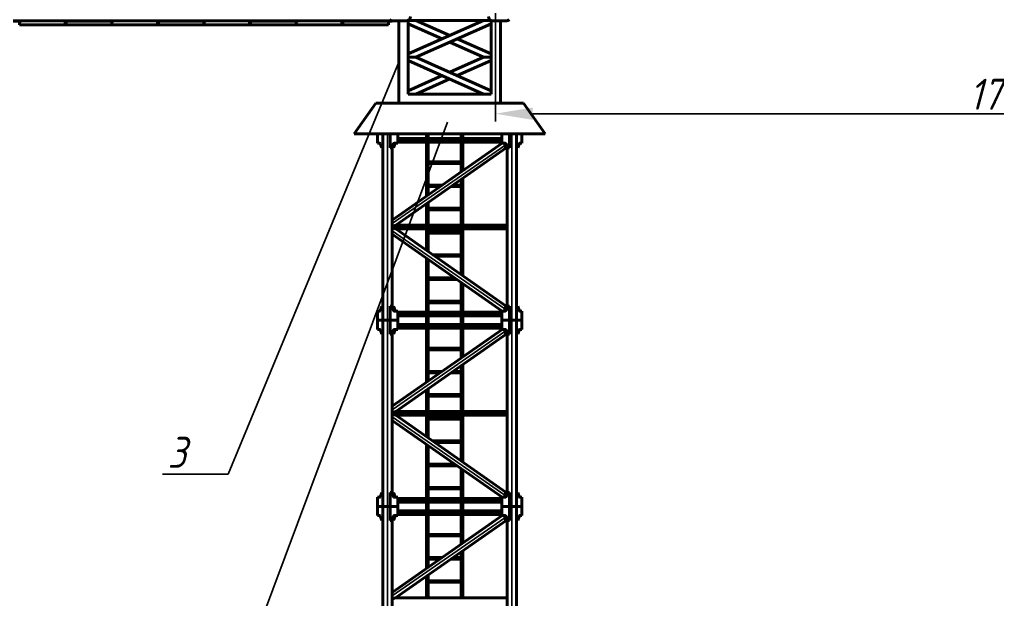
# Model space of a CAD drawing. Header units: millimetres. Extents: x 4452 to 5641, y -238 to 603.
# Drawn here: x 4657.6 to 4815.1, y 317.7 to 411.2 of the extents above; entities that cross this region are included whole.
import ezdxf
from ezdxf import colors
from ezdxf.entities.mleader import LeaderData, LeaderLine
from ezdxf.math import Vec2, Vec3

# ---------------------------------------------------------------- set-up
doc = ezdxf.new("R2010")
doc.units = ezdxf.units.MM
doc.linetypes.add('CENTER', pattern=[50.8, 31.75, -6.35, 6.35, -6.35])
for name, color, linetype, lineweight in [('中心线层', 1, 'CENTER', 25), ('图层1', 2, 'CENTER', 18), ('总内框线', 7, 'Continuous', 50), ('标注层', 3, 'Continuous', 25), ('粗实线', 7, 'Continuous', 50)]:
    doc.layers.add(name, color=color, linetype=linetype, lineweight=lineweight)
doc.styles.add('5号字', font='gbeitc.shx', dxfattribs={"height": 5, "bigfont": 'gbcbig.shx'})
doc.styles.get("Standard").update_dxf_attribs({"font": 'txt', "bigfont": 'gbcbig.shx'})
doc.dimstyles.new('ISO-25', dxfattribs={"dimtxt": 2.5, "dimasz": 2.5, "dimexe": 1.25, "dimexo": 0.625, "dimtad": 1, "dimtxsty": 'Standard', "dimcen": 2.5, "dimadec": 0, "dimazin": 0, "dimtfac": 1, "dimtmove": 0, "dimatfit": 3, "dimfxl": 1, "dimarcsym": 0})

# ---------------------------------------------------------------- blocks, each defined once
blk = doc.blocks.new('*D8')
at = {"layer": 'Defpoints', "color": 0, "transparency": 16777216}
for p in [(4640.98, 410.95), (4716.86, 410.95), (4716.86, -87.39)]:
    blk.add_point(p, dxfattribs=at)
at = {"layer": '标注层', "color": 0, "lineweight": -2, "transparency": 16777216}
for p, q in [((4716.23, 410.95), (4639.73, 410.95)), ((4640.98, -81.39), (4640.98, 404.95)), ((4716.23, -87.39), (4639.73, -87.39))]:
    blk.add_line(p, q, dxfattribs=at)
at = {"layer": '标注层', "color": 0, "transparency": 16777216}
for points in [[(4639.98, 404.95), (4641.98, 404.95), (4640.98, 410.95)], [(4639.98, -81.39), (4641.98, -81.39), (4640.98, -87.39)]]:
    blk.add_solid(points, dxfattribs=at)
at = {"layer": '标注层', "color": 0, "transparency": 16777216, "insert": (4637.85, 161.78), "char_height": 5, "attachment_point": 5, "rotation": 90, "style": '5号字'}
blk.add_mtext('50000', dxfattribs=at)
blk = doc.blocks.new('*D9')
at = {"layer": 'Defpoints', "color": 0, "transparency": 16777216}
for p in [(4553.82, 483.81), (4734.29, 483.81), (4716.86, -87.39)]:
    blk.add_point(p, dxfattribs=at)
at = {"layer": '标注层', "color": 0, "lineweight": -2, "transparency": 16777216}
for p, q in [((4733.66, 483.81), (4552.57, 483.81)), ((4553.82, -81.39), (4553.82, 477.81)), ((4716.23, -87.39), (4552.57, -87.39))]:
    blk.add_line(p, q, dxfattribs=at)
at = {"layer": '标注层', "color": 0, "transparency": 16777216}
for points in [[(4552.82, 477.81), (4554.82, 477.81), (4553.82, 483.81)], [(4552.82, -81.39), (4554.82, -81.39), (4553.82, -87.39)]]:
    blk.add_solid(points, dxfattribs=at)
at = {"layer": '标注层', "color": 0, "transparency": 16777216, "insert": (4550.69, 198.21), "char_height": 5, "attachment_point": 5, "rotation": 90, "style": '5号字'}
blk.add_mtext('57000', dxfattribs=at)
blk = doc.blocks.new('*D12')
at = {"layer": 'Defpoints', "color": 0, "transparency": 16777216}
for p in [(4734.22, 425.4), (4900.63, 425.4), (4734.22, 396)]:
    blk.add_point(p, dxfattribs=at)
at = {"layer": '标注层', "color": 0, "lineweight": -2, "transparency": 16777216}
for p, q in [((4734.22, 424.77), (4734.22, 394.75)), ((4900.63, 424.77), (4900.63, 394.75)), ((4894.63, 396), (4740.22, 396))]:
    blk.add_line(p, q, dxfattribs=at)
at = {"layer": '标注层', "color": 0, "transparency": 16777216}
for points in [[(4740.22, 397), (4740.22, 395), (4734.22, 396)], [(4894.63, 397), (4894.63, 395), (4900.63, 396)]]:
    blk.add_solid(points, dxfattribs=at)
at = {"layer": '标注层', "color": 0, "transparency": 16777216, "insert": (4817.42, 399.13), "char_height": 5, "attachment_point": 5, "style": '5号字'}
blk.add_mtext('17000', dxfattribs=at)
blk = doc.blocks.new('_None')

msp = doc.modelspace()

# ---------------------------------------------------------------- linework, layer by layer
at = {"layer": '中心线层', "color": 0}
for p, q in [((4716.858, 392.73), (4716.858, 362.723)), ((4736.863, 362.723), (4736.863, 392.73)), ((4735.763, 390.902), (4717.608, 378.311)), ((4718.486, 391.73), (4735.235, 391.73)), ((4717.608, 377.726), (4736.113, 377.726)), ((4735.763, 364.55), (4717.608, 377.141)), ((4716.858, 362.723), (4716.858, 332.715)), ((4718.486, 363.723), (4735.235, 363.723)), ((4736.863, 332.715), (4736.863, 362.723)), ((4735.763, 360.895), (4717.608, 348.304)), ((4718.486, 361.722), (4735.235, 361.722)), ((4717.608, 347.719), (4736.113, 347.719)), ((4735.763, 334.543), (4717.608, 347.134)), ((4716.858, 332.715), (4716.858, 302.708)), ((4718.486, 333.716), (4735.235, 333.716)), ((4736.863, 302.708), (4736.863, 332.715)), ((4735.763, 330.887), (4717.608, 318.297)), ((4718.486, 331.715), (4735.235, 331.715))]:
    msp.add_line(p, q, dxfattribs=at)
at = {"layer": '图层1', "color": 0, "linetype": 'Continuous', "lineweight": 50}
for p, q in [((4715.23, 392.73), (4718.486, 392.73)), ((4718.486, 392.73), (4715.23, 392.73)), ((4715.23, 392.73), (4715.23, 391.257)), ((4716.108, 392.73), (4717.608, 392.73)), ((4716.108, 392.73), (4716.108, 362.723)), ((4718.486, 392.73), (4718.486, 391.257)), ((4738.491, 392.73), (4735.235, 392.73)), ((4735.235, 392.73), (4735.235, 391.257)), ((4735.235, 392.73), (4738.491, 392.73)), ((4737.613, 392.73), (4736.113, 392.73)), ((4736.467, 392.73), (4736.467, 390.479)), ((4737.613, 392.73), (4737.613, 362.723)), ((4738.491, 392.73), (4738.491, 391.257)), ((4715.591, 391.257), (4715.23, 391.257)), ((4715.643, 391.221), (4715.911, 390.479)), ((4717.255, 390.479), (4717.861, 391.217)), ((4735.316, 391.257), (4717.608, 378.862)), ((4718.06, 391.184), (4717.806, 390.479)), ((4717.947, 391.257), (4718.486, 391.257)), ((4735.235, 392.03), (4718.486, 392.03)), ((4718.486, 391.429), (4735.235, 391.429)), ((4735.774, 391.257), (4735.235, 391.257)), ((4735.662, 391.184), (4735.915, 390.479)), ((4736.467, 390.479), (4735.86, 391.217)), ((4738.078, 391.221), (4737.811, 390.479)), ((4738.13, 391.257), (4738.491, 391.257)), ((4716.108, 390.479), (4715.911, 390.479)), ((4717.255, 390.479), (4717.806, 390.479)), ((4717.608, 390.479), (4717.608, 364.973)), ((4718.159, 378.026), (4735.949, 390.479)), ((4736.467, 390.479), (4735.915, 390.479)), ((4736.113, 390.479), (4736.113, 364.973)), ((4737.613, 390.479), (4737.811, 390.479)), ((4736.113, 378.026), (4718.159, 378.026)), ((4717.608, 376.591), (4735.316, 364.195)), ((4735.949, 364.973), (4718.159, 377.426)), ((4718.159, 377.426), (4736.113, 377.426)), ((4715.591, 364.195), (4715.23, 364.195)), ((4715.23, 362.723), (4715.23, 364.195)), ((4715.643, 364.232), (4715.911, 364.973)), ((4716.108, 364.973), (4715.911, 364.973)), ((4717.255, 364.973), (4717.861, 364.235)), ((4717.255, 364.973), (4717.806, 364.973)), ((4718.06, 364.268), (4717.806, 364.973)), ((4717.947, 364.195), (4718.486, 364.195)), ((4718.486, 362.723), (4718.486, 364.195)), ((4735.235, 364.023), (4718.486, 364.023)), ((4735.774, 364.195), (4735.235, 364.195)), ((4735.235, 362.723), (4735.235, 364.195)), ((4735.662, 364.268), (4735.915, 364.973)), ((4736.467, 364.973), (4735.86, 364.235)), ((4736.467, 364.973), (4735.915, 364.973)), ((4736.467, 362.723), (4736.467, 364.973)), ((4737.613, 364.973), (4737.811, 364.973)), ((4738.078, 364.232), (4737.811, 364.973)), ((4738.13, 364.195), (4738.491, 364.195)), ((4738.491, 362.723), (4738.491, 364.195)), ((4715.23, 362.723), (4718.486, 362.723)), ((4718.486, 362.723), (4715.23, 362.723)), ((4715.23, 362.723), (4715.23, 361.25)), ((4715.23, 362.723), (4718.486, 362.723)), ((4718.486, 362.723), (4715.23, 362.723)), ((4715.23, 362.723), (4718.486, 362.723)), ((4718.486, 362.723), (4715.23, 362.723)), ((4716.108, 362.723), (4717.608, 362.723)), ((4716.108, 362.723), (4716.108, 332.715)), ((4716.108, 362.723), (4717.608, 362.723)), ((4716.108, 362.723), (4717.608, 362.723)), ((4718.486, 363.423), (4735.235, 363.423)), ((4718.486, 362.723), (4718.486, 361.25)), ((4738.491, 362.723), (4735.235, 362.723)), ((4735.235, 362.723), (4735.235, 361.25)), ((4735.235, 362.723), (4738.491, 362.723)), ((4738.491, 362.723), (4735.235, 362.723)), ((4735.235, 362.723), (4738.491, 362.723)), ((4738.491, 362.723), (4735.235, 362.723)), ((4735.235, 362.723), (4738.491, 362.723)), ((4737.613, 362.723), (4736.113, 362.723)), ((4737.613, 362.723), (4736.113, 362.723)), ((4737.613, 362.723), (4736.113, 362.723)), ((4736.467, 362.723), (4736.467, 360.472)), ((4737.613, 362.723), (4737.613, 332.715)), ((4738.491, 362.723), (4738.491, 361.25)), ((4715.591, 361.25), (4715.23, 361.25)), ((4715.643, 361.213), (4715.91, 360.472)), ((4717.255, 360.472), (4717.861, 361.21)), ((4735.316, 361.25), (4717.608, 348.855)), ((4718.06, 361.177), (4717.806, 360.472)), ((4717.947, 361.25), (4718.486, 361.25)), ((4735.235, 362.022), (4718.486, 362.022)), ((4718.486, 361.422), (4735.235, 361.422)), ((4735.774, 361.25), (4735.235, 361.25)), ((4735.662, 361.177), (4735.915, 360.472)), ((4736.467, 360.472), (4735.86, 361.21)), ((4738.078, 361.213), (4737.811, 360.472)), ((4738.13, 361.25), (4738.491, 361.25)), ((4716.108, 360.472), (4715.91, 360.472)), ((4717.255, 360.472), (4717.806, 360.472)), ((4717.608, 360.472), (4717.608, 334.966)), ((4718.159, 348.019), (4735.949, 360.472)), ((4736.467, 360.472), (4735.915, 360.472)), ((4736.113, 360.472), (4736.113, 334.966)), ((4737.613, 360.472), (4737.811, 360.472)), ((4736.113, 348.019), (4718.158, 348.019)), ((4717.608, 346.583), (4735.316, 334.188)), ((4718.158, 347.419), (4736.113, 347.419)), ((4735.949, 334.966), (4718.159, 347.419)), ((4715.591, 334.188), (4715.23, 334.188)), ((4715.23, 332.715), (4715.23, 334.188)), ((4715.643, 334.224), (4715.91, 334.966)), ((4716.108, 334.966), (4715.91, 334.966)), ((4717.255, 334.966), (4717.861, 334.228)), ((4717.255, 334.966), (4717.806, 334.966)), ((4718.06, 334.261), (4717.806, 334.966)), ((4717.947, 334.188), (4718.486, 334.188)), ((4718.486, 332.715), (4718.486, 334.188)), ((4735.235, 334.016), (4718.486, 334.016)), ((4735.774, 334.188), (4735.235, 334.188)), ((4735.235, 332.715), (4735.235, 334.188)), ((4735.662, 334.261), (4735.915, 334.966)), ((4736.467, 334.966), (4735.86, 334.228)), ((4736.467, 334.966), (4735.915, 334.966)), ((4736.467, 332.715), (4736.467, 334.966)), ((4737.613, 334.966), (4737.811, 334.966)), ((4738.078, 334.224), (4737.811, 334.966)), ((4738.13, 334.188), (4738.491, 334.188)), ((4738.491, 332.715), (4738.491, 334.188)), ((4715.23, 332.715), (4718.486, 332.715)), ((4718.486, 332.715), (4715.23, 332.715)), ((4715.23, 332.715), (4715.23, 331.243)), ((4715.23, 332.715), (4718.486, 332.715)), ((4718.486, 332.715), (4715.23, 332.715)), ((4715.23, 332.715), (4718.486, 332.715)), ((4718.486, 332.715), (4715.23, 332.715)), ((4716.108, 332.715), (4717.608, 332.715)), ((4716.108, 332.715), (4716.108, 302.708)), ((4716.108, 332.715), (4717.608, 332.715)), ((4716.108, 332.715), (4717.608, 332.715)), ((4718.486, 333.415), (4735.235, 333.415)), ((4718.486, 332.715), (4718.486, 331.243)), ((4738.491, 332.715), (4735.235, 332.715)), ((4735.235, 332.715), (4735.235, 331.243)), ((4735.235, 332.715), (4738.491, 332.715)), ((4738.491, 332.715), (4735.235, 332.715)), ((4735.235, 332.715), (4738.491, 332.715)), ((4738.491, 332.715), (4735.235, 332.715)), ((4735.235, 332.715), (4738.491, 332.715)), ((4737.613, 332.715), (4736.113, 332.715)), ((4737.613, 332.715), (4736.113, 332.715)), ((4737.613, 332.715), (4736.113, 332.715)), ((4736.466, 332.715), (4736.466, 330.465)), ((4737.613, 332.715), (4737.613, 302.708)), ((4738.491, 332.715), (4738.491, 331.243)), ((4715.591, 331.243), (4715.23, 331.243)), ((4715.643, 331.206), (4715.91, 330.465)), ((4717.255, 330.465), (4717.861, 331.202)), ((4735.316, 331.243), (4717.608, 318.847)), ((4718.06, 331.169), (4717.806, 330.465)), ((4717.947, 331.243), (4718.486, 331.243)), ((4735.235, 332.015), (4718.486, 332.015)), ((4718.486, 331.415), (4735.235, 331.415)), ((4735.774, 331.243), (4735.235, 331.243)), ((4735.662, 331.169), (4735.915, 330.465)), ((4736.466, 330.465), (4735.86, 331.202)), ((4738.078, 331.206), (4737.811, 330.465)), ((4738.13, 331.243), (4738.491, 331.243)), ((4716.108, 330.465), (4715.91, 330.465)), ((4717.255, 330.465), (4717.806, 330.465)), ((4717.608, 330.465), (4717.608, 304.958)), ((4718.158, 318.011), (4735.949, 330.465)), ((4736.466, 330.465), (4735.915, 330.465)), ((4736.113, 330.465), (4736.113, 304.958)), ((4737.613, 330.465), (4737.811, 330.465)), ((4736.113, 318.012), (4718.158, 318.012))]:
    msp.add_line(p, q, dxfattribs=at)
at = {"layer": '图层1', "color": 0, "lineweight": 50}
for p, q in [((4723.122, 392.73), (4723.122, 392.03)), ((4723.371, 392.73), (4723.371, 392.03)), ((4728.72, 392.73), (4728.72, 392.03)), ((4728.969, 392.73), (4728.969, 392.03)), ((4723.122, 391.429), (4723.122, 387.956)), ((4723.371, 391.429), (4723.371, 387.781)), ((4728.72, 391.429), (4728.72, 386.64)), ((4728.969, 391.429), (4728.969, 386.814)), ((4723.122, 387.956), (4723.122, 382.721)), ((4723.371, 388.233), (4728.72, 388.233)), ((4728.72, 387.983), (4723.371, 387.983)), ((4723.371, 387.781), (4723.371, 382.895)), ((4723.371, 384.493), (4725.654, 384.493)), ((4725.298, 384.244), (4723.371, 384.244)), ((4728.424, 384.244), (4727.042, 384.244)), ((4727.398, 384.493), (4728.068, 384.493)), ((4728.068, 384.493), (4728.72, 384.493)), ((4728.72, 384.244), (4728.424, 384.244)), ((4728.72, 385.419), (4728.72, 384.037)), ((4728.969, 385.593), (4728.969, 383.862)), ((4728.72, 384.037), (4728.72, 378.026)), ((4728.969, 383.862), (4728.969, 378.026)), ((4723.122, 381.5), (4723.122, 378.026)), ((4723.371, 381.674), (4723.371, 378.026)), ((4723.371, 380.754), (4728.72, 380.754)), ((4728.72, 380.505), (4723.371, 380.505)), ((4723.122, 377.426), (4723.122, 373.952)), ((4723.371, 377.426), (4723.371, 373.778)), ((4723.371, 377.015), (4728.72, 377.015)), ((4728.72, 376.766), (4723.371, 376.766)), ((4728.72, 377.426), (4728.72, 371.415)), ((4728.969, 377.426), (4728.969, 371.59)), ((4724.087, 373.276), (4728.72, 373.276)), ((4723.122, 372.731), (4723.122, 368.91)), ((4723.371, 372.557), (4723.371, 369.085)), ((4728.72, 373.027), (4724.444, 373.027)), ((4728.72, 371.415), (4728.72, 370.034)), ((4728.969, 371.59), (4728.969, 369.859)), ((4723.122, 368.91), (4723.122, 367.497)), ((4723.371, 369.537), (4724.017, 369.537)), ((4723.661, 369.288), (4723.371, 369.288)), ((4723.371, 369.085), (4723.371, 367.671)), ((4725.68, 369.288), (4723.661, 369.288)), ((4724.017, 369.537), (4726.037, 369.537)), ((4728.041, 369.288), (4725.68, 369.288)), ((4726.037, 369.537), (4727.685, 369.537)), ((4728.72, 368.813), (4728.72, 364.023)), ((4728.969, 368.638), (4728.969, 364.023)), ((4723.122, 367.497), (4723.122, 364.023)), ((4723.371, 367.671), (4723.371, 364.023)), ((4723.371, 365.798), (4728.72, 365.798)), ((4728.72, 365.549), (4723.371, 365.549)), ((4723.121, 362.723), (4723.121, 362.022)), ((4723.122, 363.423), (4723.122, 362.723)), ((4723.371, 363.423), (4723.371, 362.723)), ((4723.371, 362.723), (4723.371, 362.022)), ((4728.72, 363.423), (4728.72, 362.723)), ((4728.72, 362.723), (4728.72, 362.022)), ((4728.969, 363.423), (4728.969, 362.723)), ((4728.969, 362.723), (4728.969, 362.022)), ((4723.121, 361.422), (4723.121, 357.948)), ((4723.371, 361.422), (4723.371, 357.774)), ((4728.72, 361.422), (4728.72, 356.632)), ((4728.969, 361.422), (4728.969, 356.807)), ((4723.121, 357.948), (4723.121, 352.714)), ((4723.371, 358.225), (4728.72, 358.225)), ((4728.72, 357.976), (4723.371, 357.976)), ((4723.371, 357.774), (4723.371, 352.888)), ((4723.371, 354.486), (4725.654, 354.486)), ((4727.398, 354.486), (4728.067, 354.486)), ((4728.067, 354.486), (4728.72, 354.486)), ((4728.72, 355.411), (4728.72, 354.03)), ((4728.969, 355.586), (4728.969, 353.855)), ((4725.298, 354.237), (4723.371, 354.237)), ((4728.424, 354.237), (4727.042, 354.237)), ((4728.72, 354.237), (4728.424, 354.237)), ((4728.72, 354.03), (4728.72, 348.019)), ((4728.969, 353.855), (4728.969, 348.019)), ((4723.121, 351.493), (4723.121, 348.019)), ((4723.371, 351.667), (4723.371, 348.019)), ((4723.371, 350.747), (4728.72, 350.747)), ((4728.72, 350.498), (4723.371, 350.498)), ((4723.121, 347.419), (4723.121, 343.945)), ((4723.371, 347.419), (4723.371, 343.771)), ((4723.371, 347.008), (4728.72, 347.008)), ((4728.72, 346.759), (4723.371, 346.759)), ((4728.72, 347.419), (4728.72, 341.408)), ((4728.969, 347.419), (4728.969, 341.583)), ((4723.121, 342.724), (4723.121, 338.903)), ((4723.371, 342.55), (4723.371, 339.077)), ((4724.087, 343.269), (4728.72, 343.269)), ((4728.72, 343.02), (4724.443, 343.02)), ((4728.72, 341.408), (4728.72, 340.026)), ((4728.969, 341.583), (4728.969, 339.852)), ((4723.121, 338.903), (4723.121, 337.489)), ((4723.371, 339.53), (4724.017, 339.53)), ((4723.661, 339.281), (4723.371, 339.281)), ((4723.371, 339.077), (4723.371, 337.664)), ((4725.68, 339.281), (4723.661, 339.281)), ((4724.017, 339.53), (4726.036, 339.53)), ((4728.041, 339.281), (4725.68, 339.281)), ((4726.036, 339.53), (4727.685, 339.53)), ((4728.72, 338.805), (4728.72, 334.016)), ((4728.969, 338.631), (4728.969, 334.016)), ((4723.121, 337.489), (4723.121, 334.016)), ((4723.371, 337.664), (4723.371, 334.016)), ((4723.371, 335.791), (4728.72, 335.791)), ((4728.72, 335.541), (4723.371, 335.541)), ((4723.121, 333.415), (4723.121, 332.715)), ((4723.121, 332.715), (4723.121, 332.015)), ((4723.371, 333.415), (4723.371, 332.715)), ((4723.371, 332.715), (4723.371, 332.015)), ((4728.72, 333.415), (4728.72, 332.715)), ((4728.72, 332.715), (4728.72, 332.015)), ((4728.969, 333.415), (4728.969, 332.715)), ((4728.969, 332.715), (4728.969, 332.015)), ((4723.121, 331.415), (4723.121, 327.941)), ((4723.371, 331.415), (4723.371, 327.767)), ((4728.72, 331.415), (4728.72, 326.625)), ((4728.969, 331.415), (4728.969, 326.8)), ((4723.121, 327.941), (4723.121, 322.706)), ((4723.371, 328.218), (4728.72, 328.218)), ((4728.72, 327.969), (4723.371, 327.969)), ((4723.371, 327.767), (4723.371, 322.881)), ((4723.371, 324.479), (4725.654, 324.479)), ((4727.398, 324.479), (4728.067, 324.479)), ((4728.067, 324.479), (4728.72, 324.479)), ((4728.72, 325.404), (4728.72, 324.022)), ((4728.969, 325.579), (4728.969, 323.848)), ((4725.298, 324.23), (4723.371, 324.23)), ((4728.424, 324.23), (4727.042, 324.23)), ((4728.72, 324.23), (4728.424, 324.23)), ((4728.72, 324.022), (4728.72, 318.012)), ((4728.969, 323.848), (4728.969, 318.012)), ((4723.121, 321.486), (4723.121, 318.012)), ((4723.371, 321.66), (4723.371, 318.012)), ((4723.371, 320.74), (4728.72, 320.74)), ((4728.72, 320.491), (4723.371, 320.491))]:
    msp.add_line(p, q, dxfattribs=at)
at = {"layer": '图层1', "color": 0}
for p, q in [((4723.371, 392.73), (4723.122, 392.73)), ((4728.969, 392.73), (4728.72, 392.73)), ((4723.371, 362.723), (4723.121, 362.723)), ((4723.371, 362.723), (4723.122, 362.723)), ((4723.371, 362.723), (4723.122, 362.723)), ((4728.969, 362.723), (4728.72, 362.723)), ((4728.969, 362.723), (4728.72, 362.723)), ((4723.371, 332.715), (4723.121, 332.715)), ((4723.371, 332.715), (4723.121, 332.715)), ((4723.371, 332.715), (4723.121, 332.715)), ((4728.969, 332.715), (4728.72, 332.715)), ((4728.969, 332.715), (4728.72, 332.715))]:
    msp.add_line(p, q, dxfattribs=at)
at = {"layer": '图层1', "color": 0, "linetype": 'Continuous', "lineweight": 50}
for centre, radius, start, end in [((4715.591, 391.202), 0.0556, 19.81586, 90), ((4717.947, 391.146), 0.111, 90, 140.55416), ((4718.164, 391.146), 0.111, 90, 160.18414), ((4735.557, 391.146), 0.111, 19.81586, 90), ((4735.774, 391.146), 0.111, 39.44584, 90), ((4738.13, 391.202), 0.0556, 90, 160.18414), ((4715.591, 364.251), 0.0556, 270, 340.18414), ((4717.947, 364.306), 0.111, 219.44584, 270), ((4718.164, 364.306), 0.111, 199.81586, 270), ((4735.557, 364.306), 0.111, 270, 340.18414), ((4735.774, 364.306), 0.111, 270, 320.55416), ((4738.13, 364.251), 0.0556, 199.81586, 270), ((4715.591, 361.195), 0.0556, 19.81586, 90), ((4717.947, 361.139), 0.111, 90, 140.55416), ((4718.164, 361.139), 0.111, 90, 160.18414), ((4735.557, 361.139), 0.111, 19.81586, 90), ((4735.774, 361.139), 0.111, 39.44584, 90), ((4738.13, 361.195), 0.0556, 90, 160.18414), ((4715.591, 334.243), 0.0556, 270, 340.18414), ((4717.947, 334.299), 0.111, 219.44584, 270), ((4718.164, 334.299), 0.111, 199.81586, 270), ((4735.557, 334.299), 0.111, 270, 340.18414), ((4735.774, 334.299), 0.111, 270, 320.55416), ((4738.13, 334.243), 0.0556, 199.81586, 270), ((4715.591, 331.187), 0.0556, 19.81586, 90), ((4717.947, 331.132), 0.111, 90, 140.55416), ((4718.164, 331.132), 0.111, 90, 160.18414), ((4735.557, 331.132), 0.111, 19.81586, 90), ((4735.774, 331.132), 0.111, 39.44584, 90), ((4738.13, 331.187), 0.0556, 90, 160.18414)]:
    msp.add_arc(centre, radius, start, end, dxfattribs=at)
for points, knots in [([(4718.159, 378.026), (4718.159, 378.026), (4718.159, 378.026), (4718.151, 378.023), (4718.136, 378.017), (4718.114, 378.008), (4718.082, 377.995), (4718.039, 377.977), (4717.992, 377.956), (4717.94, 377.934), (4717.887, 377.91), (4717.814, 377.875), (4717.739, 377.837), (4717.664, 377.795), (4717.627, 377.772), (4717.608, 377.761)], [0, 0, 0, 0, 0.0188848, 0.0723393, 0.1121448, 0.1530383, 0.2258274, 0.3003442, 0.3842756, 0.4682602, 0.5539929, 0.6397387, 0.8187254, 0.9093725, 1, 1, 1, 1]), ([(4717.608, 377.691), (4717.635, 377.675), (4717.689, 377.642), (4717.773, 377.598), (4717.857, 377.557), (4717.94, 377.519), (4718.007, 377.489), (4718.057, 377.468), (4718.09, 377.454), (4718.117, 377.443), (4718.136, 377.435), (4718.148, 377.43), (4718.155, 377.428), (4718.159, 377.426), (4718.159, 377.426), (4718.159, 377.426)], [0, 0, 0, 0, 0.1312568, 0.2625689, 0.3976295, 0.5326453, 0.6616375, 0.7276034, 0.7934977, 0.8439172, 0.8953584, 0.9257439, 0.9568028, 0.9872499, 1, 1, 1, 1]), ([(4718.158, 348.019), (4718.158, 348.019), (4718.159, 348.019), (4718.15, 348.016), (4718.135, 348.009), (4718.114, 348.001), (4718.082, 347.988), (4718.039, 347.97), (4717.992, 347.949), (4717.94, 347.926), (4717.887, 347.902), (4717.814, 347.868), (4717.739, 347.83), (4717.664, 347.788), (4717.627, 347.765), (4717.608, 347.754)], [0, 0, 0, 0, 0.0188848, 0.0723393, 0.1121448, 0.1530383, 0.2258274, 0.3003442, 0.3842756, 0.4682602, 0.5539929, 0.6397387, 0.8187254, 0.9093725, 1, 1, 1, 1]), ([(4717.608, 347.684), (4717.635, 347.668), (4717.689, 347.635), (4717.773, 347.591), (4717.857, 347.549), (4717.94, 347.511), (4718.007, 347.482), (4718.057, 347.461), (4718.09, 347.447), (4718.117, 347.436), (4718.136, 347.428), (4718.148, 347.423), (4718.155, 347.42), (4718.159, 347.419), (4718.159, 347.419), (4718.158, 347.419)], [0, 0, 0, 0, 0.1312568, 0.2625689, 0.3976295, 0.5326453, 0.6616375, 0.7276034, 0.7934977, 0.8439172, 0.8953584, 0.9257439, 0.9568028, 0.9872499, 1, 1, 1, 1]), ([(4718.158, 318.012), (4718.158, 318.012), (4718.159, 318.012), (4718.15, 318.008), (4718.135, 318.002), (4718.114, 317.993), (4718.082, 317.98), (4718.039, 317.962), (4717.992, 317.942), (4717.94, 317.919), (4717.887, 317.895), (4717.814, 317.86), (4717.739, 317.823), (4717.664, 317.781), (4717.627, 317.758), (4717.608, 317.747)], [0, 0, 0, 0, 0.0188848, 0.0723393, 0.1121448, 0.1530383, 0.2258274, 0.3003442, 0.3842756, 0.4682602, 0.5539929, 0.6397387, 0.8187254, 0.9093725, 1, 1, 1, 1])]:
    msp.add_open_spline(points, degree=3, knots=knots, dxfattribs=at)
at = {"layer": '总内框线', "color": 0}
for p, q in [((4657.909, 410.886), (4650.882, 410.886)), ((4657.61, 410.322), (4657.61, 410.886)), ((4664.936, 410.322), (4657.61, 410.322)), ((4657.909, 410.946), (4657.909, 410.886)), ((4664.936, 410.946), (4664.936, 410.322)), ((4664.936, 410.322), (4665.003, 410.322)), ((4665.003, 410.886), (4665.035, 410.886)), ((4665.003, 410.322), (4665.003, 410.886)), ((4665.035, 410.322), (4665.035, 410.886)), ((4665.102, 410.322), (4665.035, 410.322)), ((4665.102, 410.886), (4665.102, 410.322)), ((4665.732, 410.886), (4665.102, 410.886)), ((4672.428, 410.322), (4665.102, 410.322)), ((4665.732, 410.946), (4665.732, 410.886)), ((4672.759, 410.886), (4665.732, 410.886)), ((4672.428, 410.322), (4672.428, 410.886)), ((4672.46, 410.322), (4672.46, 410.886)), ((4679.786, 410.322), (4672.46, 410.322)), ((4672.759, 410.946), (4672.759, 410.886)), ((4679.786, 410.946), (4679.786, 410.322)), ((4679.786, 410.322), (4679.853, 410.322)), ((4679.853, 410.886), (4679.885, 410.886)), ((4679.853, 410.322), (4679.853, 410.886)), ((4679.885, 410.322), (4679.885, 410.886)), ((4679.952, 410.322), (4679.885, 410.322)), ((4679.952, 410.886), (4679.952, 410.322)), ((4680.582, 410.886), (4679.952, 410.886)), ((4687.278, 410.322), (4679.952, 410.322)), ((4680.582, 410.946), (4680.582, 410.886)), ((4687.609, 410.886), (4680.582, 410.886)), ((4687.278, 410.322), (4687.278, 410.886)), ((4687.31, 410.322), (4687.31, 410.886)), ((4694.636, 410.322), (4687.31, 410.322)), ((4687.609, 410.946), (4687.609, 410.886)), ((4694.636, 410.946), (4694.636, 410.322)), ((4694.636, 410.322), (4694.703, 410.322)), ((4694.703, 410.886), (4694.735, 410.886)), ((4694.703, 410.322), (4694.703, 410.886)), ((4694.735, 410.322), (4694.735, 410.886)), ((4694.802, 410.322), (4694.735, 410.322)), ((4694.802, 410.886), (4694.802, 410.322)), ((4695.432, 410.886), (4694.802, 410.886)), ((4695.432, 410.946), (4695.432, 410.886))]:
    msp.add_line(p, q, dxfattribs=at)
at = {"layer": '粗实线', "color": 0}
for p, q in [((4732.324, 411.045), (4720.178, 405.646)), ((4720.178, 411.045), (4733.458, 411.045)), ((4720.178, 411.045), (4720.178, 399.165)), ((4726.861, 408.616), (4721.397, 411.045)), ((4733.543, 411.002), (4733.543, 399.165)), ((4590.736, 410.946), (4718.693, 410.946)), ((4702.128, 410.322), (4694.802, 410.322)), ((4702.459, 410.886), (4695.432, 410.886)), ((4702.128, 410.322), (4702.128, 410.886)), ((4702.16, 410.322), (4702.16, 410.886)), ((4709.486, 410.322), (4702.16, 410.322)), ((4702.459, 410.946), (4702.459, 410.886)), ((4709.486, 410.946), (4709.486, 410.322)), ((4709.486, 410.322), (4709.553, 410.322)), ((4709.553, 410.886), (4709.585, 410.886)), ((4709.553, 410.322), (4709.553, 410.886)), ((4709.585, 410.322), (4709.585, 410.886)), ((4709.652, 410.322), (4709.585, 410.322)), ((4709.652, 410.886), (4709.652, 410.322)), ((4709.652, 410.886), (4710.282, 410.886)), ((4716.978, 410.322), (4709.652, 410.322)), ((4710.282, 410.946), (4710.282, 410.886)), ((4717.608, 410.886), (4710.282, 410.886)), ((4716.978, 410.322), (4716.978, 410.886)), ((4717.608, 410.886), (4717.608, 410.946)), ((4718.693, 410.946), (4718.693, 397.68)), ((4720.178, 410.503), (4725.642, 408.075)), ((4721.397, 405.105), (4733.543, 410.503)), ((4735.028, 410.942), (4735.028, 397.68)), ((4733.543, 405.646), (4728.079, 408.075)), ((4726.861, 407.533), (4732.324, 405.105)), ((4721.397, 405.105), (4720.178, 405.105)), ((4733.543, 399.706), (4721.397, 405.105)), ((4732.324, 405.105), (4726.861, 402.676)), ((4733.543, 405.105), (4732.324, 405.105)), ((4720.178, 404.563), (4732.324, 399.165)), ((4728.079, 402.135), (4733.543, 404.563)), ((4725.642, 402.135), (4720.178, 399.706)), ((4721.397, 399.165), (4726.861, 401.593)), ((4720.178, 399.165), (4733.543, 399.165)), ((4714.981, 397.68), (4711.466, 392.73)), ((4738.741, 397.68), (4714.981, 397.68)), ((4742.255, 392.73), (4738.741, 397.68)), ((4742.255, 392.73), (4711.466, 392.73)), ((4717.255, 390.479), (4717.255, 392.73)), ((4717.255, 364.973), (4717.255, 362.723)), ((4717.255, 360.472), (4717.255, 362.723)), ((4717.255, 334.966), (4717.255, 332.715)), ((4717.255, 330.465), (4717.255, 332.715))]:
    msp.add_line(p, q, dxfattribs=at)
at = {"layer": '粗实线', "color": 0, "linetype": 'Continuous', "lineweight": 50}
for p, q in [((4717.724, 410.942), (4719.799, 410.942)), ((4735.913, 410.942), (4733.837, 410.942))]:
    msp.add_line(p, q, dxfattribs=at)
for centre, start, end in [((4717.724, 411.692), 223.82831, 270), ((4719.799, 411.692), 270, 359.59201), ((4733.837, 411.692), 180.40799, 270), ((4735.913, 411.692), 270, 316.17169)]:
    msp.add_arc(centre, 0.75, start, end, dxfattribs=at)

# ---------------------------------------------------------------- dimensions: what is measured, and where the dimension line sits
at = {"layer": '标注层', "color": 0}
dim = msp.add_linear_dim(base=(4553.815, 483.81), p1=(4716.858, -87.386), p2=(4734.286, 483.81), angle=90, text='57000', dimstyle='ISO-25', override={"dimasz": 6, "dimtxsty": '5号字'}, dxfattribs=at)
dim.commit()
dim.dimension.update_dxf_attribs({"geometry": '*D9', "text_midpoint": (4550.69, 198.212)})
dim = msp.add_linear_dim(base=(4734.224, 396), p1=(4900.626, 425.4), p2=(4734.224, 425.4), text='17000', dimstyle='ISO-25', override={"dimasz": 6, "dimtxsty": '5号字'}, dxfattribs=at)
dim.commit()
dim.dimension.update_dxf_attribs({"geometry": '*D12', "text_midpoint": (4817.425, 396), "dimtype": 160})
dim = msp.add_linear_dim(base=(4640.98, 410.946), p1=(4716.858, -87.386), p2=(4716.858, 410.946), angle=90, text='50000', dimstyle='ISO-25', override={"dimasz": 6, "dimtxsty": '5号字'}, dxfattribs=at)
dim.commit()
dim.dimension.update_dxf_attribs({"geometry": '*D8', "text_midpoint": (4640.98, 161.78), "dimtype": 160})

# ---------------------------------------------------------------- leaders
ml = msp.add_multileader_mtext('Standard', dxfattribs=at)
ml.set_content('3', style='5号字')
ml.set_leader_properties()
ml.set_arrow_properties(name='NONE')
ml.build(insert=Vec2(0, 0))
ml.multileader.update_dxf_attribs({"text_left_attachment_type": 6, "text_right_attachment_type": 6, "dogleg_length": 0.36, "arrow_head_size": 5.998})
ctx = ml.context
ctx.base_point, ctx.char_height, ctx.arrow_head_size, ctx.landing_gap_size, ctx.plane_origin = Vec3(4681.815, 337.935), 5, 5.998, 0, Vec3(4903.773, 416.485)
ctx.left_attachment, ctx.right_attachment, ctx.text_align_type = 6, 6, 2
notes = []
notes.append((ctx, [(0, (1, 1, 0), (4691.196, 337.935), (-1, 0), 6.777, [(0, [(4718.693, 404.313)], 0, [])])]))
ctx.mtext.insert, ctx.mtext.alignment, ctx.mtext.flow_direction = Vec3(4684.419, 343.935), 3, 5
ml = msp.add_multileader_mtext('Standard', dxfattribs=at)
ml.set_content('2', style='5号字')
ml.set_leader_properties()
ml.set_arrow_properties(name='NONE')
ml.build(insert=Vec2(0, 0))
ml.multileader.update_dxf_attribs({"text_left_attachment_type": 6, "text_right_attachment_type": 6, "dogleg_length": 0.36, "arrow_head_size": 5.998})
ctx = ml.context
ctx.base_point, ctx.char_height, ctx.arrow_head_size, ctx.landing_gap_size, ctx.plane_origin = Vec3(4682.369, 301.346), 5, 5.998, 0, Vec3(4902.728, 379.877)
ctx.left_attachment, ctx.right_attachment, ctx.text_align_type = 6, 6, 2
notes.append((ctx, [(0, (1, 1, 0), (4691.646, 301.346), (-1, 0), 6.777, [(0, [(4726.482, 394.62)], 0, [])])]))
ctx.mtext.insert, ctx.mtext.alignment, ctx.mtext.flow_direction = Vec3(4684.869, 307.346), 3, 5
for ctx, leaders in notes:
    for number, flags, end, landing, length, lines in leaders:
        leader = LeaderData()
        leader.index, (leader.has_last_leader_line, leader.has_dogleg_vector, leader.attachment_direction) = number, flags
        leader.last_leader_point, leader.dogleg_vector, leader.dogleg_length = Vec3(end), Vec3(landing), length
        for number, points, colour, breaks in lines:
            line = LeaderLine()
            line.index, line.vertices, line.color, line.breaks = number, Vec3.list(points), colors.encode_raw_color(colour), breaks
            leader.lines.append(line)
        ctx.leaders.append(leader)

doc.saveas('drawing.dxf')
